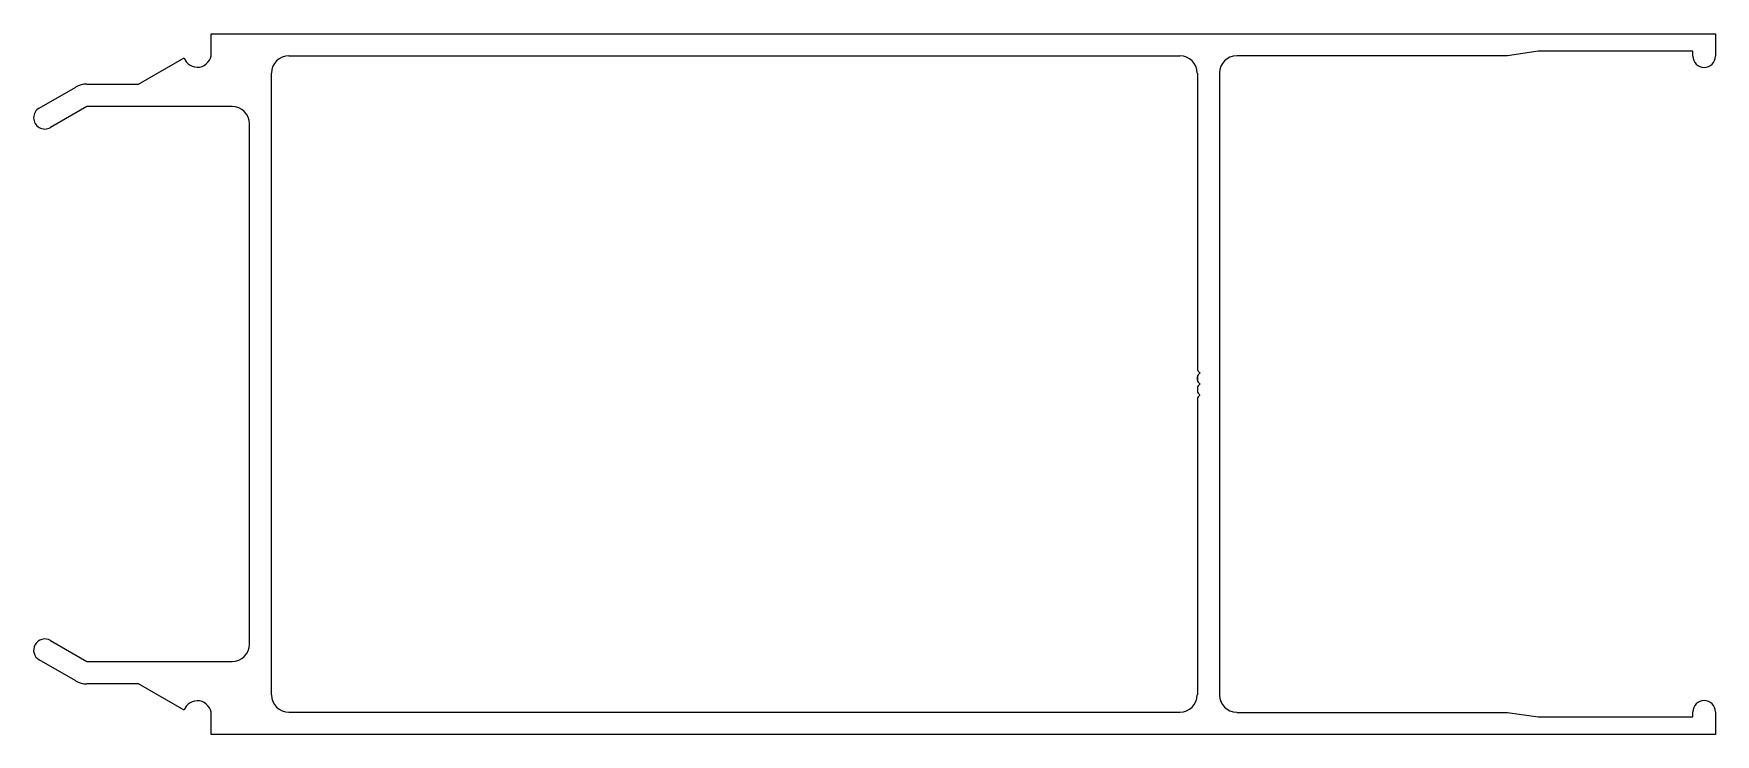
# Model space of a CAD drawing. Extents: x -84 to 68, y 2 to 65.
import ezdxf

# ---------------------------------------------------------------- set-up
doc = ezdxf.new("R2010")
doc.units = 0
doc.header["$MEASUREMENT"] = 0
doc.layers.get('0').update_dxf_attribs({"linetype": 'CONTINUOUS'})

msp = doc.modelspace()

# ---------------------------------------------------------------- linework, layer by layer
at = {"color": 7}
for p, q in [((-68, 63.36), (-68, 65.13)), ((-68, 65.13), (-62, 65.13)), ((-62, 65.13), (68.28, 65.13)), ((68.28, 65.13), (68.28, 63.1)), ((-74.6, 60.56), (-70.47, 62.95)), ((-60.97, 63.13), (19.76, 63.13)), ((49.43, 63.13), (24.91, 63.13)), ((52.22, 63.56), (49.43, 63.13)), ((66.24, 63.56), (52.22, 63.56)), ((66.24, 63.1), (66.24, 63.56)), ((-62.54, 5.21), (-62.54, 61.56)), ((21.34, 61.56), (21.34, 34.74)), ((23.34, 61.56), (23.34, 5.21)), ((-83.59, 58.39), (-80.29, 60.29)), ((-79.28, 60.56), (-74.6, 60.56)), ((-79.28, 58.53), (-82.57, 56.63)), ((-66.12, 58.53), (-79.28, 58.53)), ((-64.54, 9.81), (-64.54, 56.96)), ((21.34, 34.74), (21.34, 34.74)), ((21.34, 34.74), (21.34, 34.74)), ((21.34, 34.03), (21.34, 33.74)), ((21.34, 33.74), (21.34, 34.03)), ((21.34, 34.03), (21.34, 33.74)), ((21.34, 33.74), (21.34, 34.03)), ((21.34, 34.03), (21.34, 33.74)), ((21.41, 34.56), (21.58, 34.39)), ((21.58, 34.38), (21.41, 34.21)), ((21.41, 33.56), (21.58, 33.39)), ((21.34, 33.03), (21.34, 32.74)), ((21.34, 32.03), (21.34, 5.21)), ((21.34, 32.03), (21.34, 32.03)), ((21.58, 33.38), (21.41, 33.21)), ((21.41, 32.56), (21.58, 32.39)), ((21.58, 32.38), (21.41, 32.21)), ((-82.57, 10.14), (-79.28, 8.24)), ((-80.29, 6.48), (-83.59, 8.38)), ((-79.28, 8.24), (-66.12, 8.24)), ((-74.6, 6.21), (-79.28, 6.21)), ((-70.47, 3.82), (-74.6, 6.21)), ((-68, 1.63), (-68, 3.41)), ((19.76, 3.63), (-60.97, 3.63)), ((24.91, 3.63), (49.43, 3.63)), ((49.43, 3.63), (52.22, 3.21)), ((52.22, 3.21), (66.24, 3.21)), ((66.24, 3.21), (66.24, 3.67)), ((68.28, 3.67), (68.28, 1.63)), ((68.28, 1.63), (-68, 1.63))]:
    msp.add_line(p, q, dxfattribs=at)
for centre, radius, start, end in [((-69.27, 63.36), 1.27, 198.6629, 360), ((-60.97, 61.56), 1.57, 90, 180), ((19.76, 61.56), 1.57, 360, 90), ((24.91, 61.56), 1.57, 90, 180), ((67.26, 63.1), 1.02, 180, 0), ((-79.28, 58.53), 2.03, 90, 120), ((-83.08, 57.51), 1.02, 120, 300), ((-66.12, 56.96), 1.57, 0, 90), ((21.59, 34.74), 0.25, 180, 225), ((21.59, 34.03), 0.25, 135, 180), ((21.59, 33.74), 0.25, 180, 225), ((21.58, 34.38), 0.008, 315, 45), ((21.59, 33.03), 0.25, 135, 180), ((21.59, 32.74), 0.25, 180, 225), ((21.59, 32.03), 0.25, 135, 180), ((21.58, 33.38), 0.008, 315, 45), ((21.58, 32.38), 0.008, 315, 45), ((-83.08, 9.26), 1.02, 60, 240), ((-66.12, 9.81), 1.57, 270, 360), ((-79.28, 8.24), 2.03, 240, 270), ((-69.27, 3.41), 1.27, 0, 161.3371), ((-60.97, 5.21), 1.57, 180, 270), ((19.76, 5.21), 1.57, 270, 0), ((24.91, 5.21), 1.57, 180, 270), ((67.26, 3.67), 1.02, 0, 180)]:
    msp.add_arc(centre, radius, start, end, dxfattribs=at)

doc.saveas('drawing.dxf')
